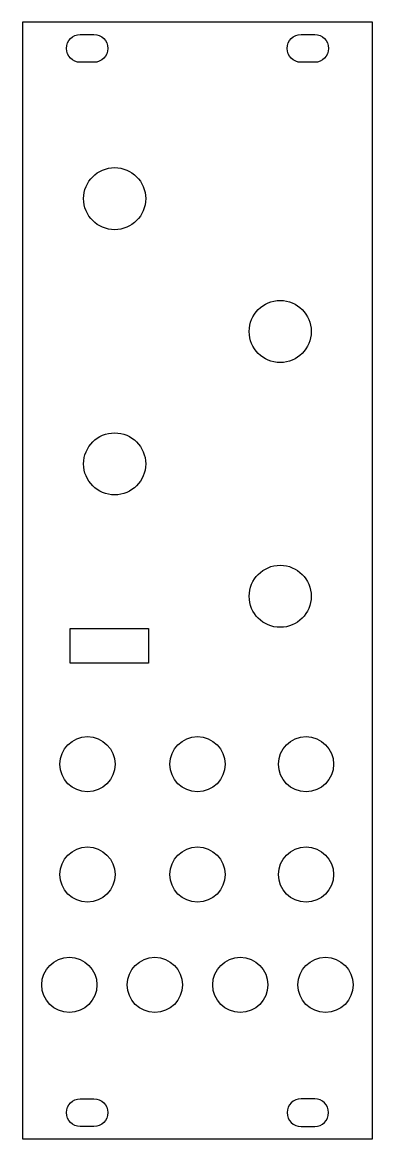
# Model space of a CAD drawing. Header units: inches. Extents: x 0 to 1.59, y -5.06 to 0.
import ezdxf

# ---------------------------------------------------------------- set-up
doc = ezdxf.new("R2010")
doc.units = ezdxf.units.IN
doc.layers.get('0').update_dxf_attribs({"linetype": 'CONTINUOUS'})

msp = doc.modelspace()

# ---------------------------------------------------------------- linework, layer by layer
for points in [[(0, 0), (0, -5.0591), (1.5866, -5.0591), (1.5866, 0)], [(0.5711, -2.9048), (0.2168, -2.9048), (0.2168, -2.7473), (0.5711, -2.7473)]]:
    msp.add_lwpolyline(points, close=True)
for points in [[(0.2625, -0.0551), (0.3241, -0.0551, -1), (0.3241, -0.1811), (0.2625, -0.1811, -1)], [(1.3241, -0.1811), (1.2625, -0.1811, -1), (1.2625, -0.0551), (1.3241, -0.0551, -1)], [(0.2625, -4.878), (0.3241, -4.878, -1), (0.3241, -5.0039), (0.2625, -5.0039, -1)], [(1.2625, -4.878, 1), (1.2625, -5.0039), (1.3241, -5.0039, 1), (1.3241, -4.878)]]:
    msp.add_lwpolyline(points, format="xyb", close=True)
for centre, radius in [((0.418, -0.7991), 0.1406), ((1.168, -1.4011), 0.1406), ((0.418, -2.0011), 0.1406), ((1.168, -2.6011), 0.1406), ((0.295, -3.3621), 0.125), ((0.7933, -3.3621), 0.125), ((1.285, -3.3621), 0.125), ((0.295, -3.8621), 0.125), ((0.7933, -3.8621), 0.125), ((1.285, -3.8621), 0.125), ((0.213, -4.3621), 0.125), ((0.6, -4.3621), 0.125), ((0.987, -4.3621), 0.125), ((1.373, -4.3621), 0.125)]:
    msp.add_circle(centre, radius)

doc.saveas('drawing.dxf')
